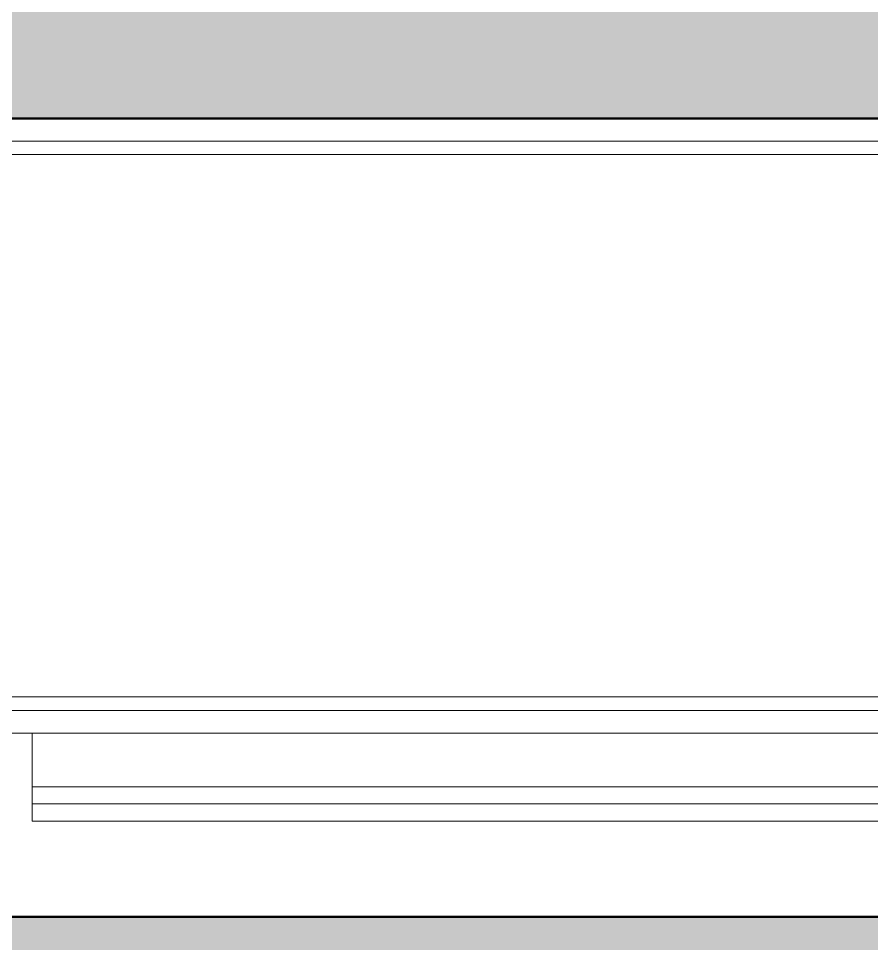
# Model space of a CAD drawing. Header units: millimetres. Extents: x -48147 to 1436659, y -488302 to 18123.
# Drawn here: x 1419948 to 1420589, y -476007 to -475308 of the extents above; entities that cross this region are included whole.
import ezdxf

# ---------------------------------------------------------------- set-up
doc = ezdxf.new("R2010")
doc.units = ezdxf.units.MM
doc.header["$MEASUREMENT"] = 0
doc.linetypes.add('Wipeout_Contour', pattern=[1000, 0, -1000])
for name, color, linetype in [('A-230-M_FLOOR.IFC Import', 7, 'Continuous'), ('New_A-20-M_Ceiling', 7, 'Continuous'), ('S-280-M_STRUCT_FRAME.IFC Import', 7, 'Continuous')]:
    doc.layers.add(name, color=color, linetype=linetype)
for name, color, linetype, lineweight, true_color in [('A-230-M_FLOOR.IFC Import_Pen_No__109', 7, 'Continuous', 15, 0xa6a6a6), ('A-230-M_FLOOR.IFC Import_Pen_No__29', 7, 'Continuous', 50, 0x2a2a2a), ('New_A-20-M_Ceiling_Pen_No__107', 7, 'Continuous', 15, 0xa6a6a6), ('New_A-20-M_Ceiling_Pen_No__29', 7, 'Continuous', 50, 0x2a2a2a)]:
    doc.layers.add(name, color=color, linetype=linetype, lineweight=lineweight, true_color=true_color)
doc.layers.add('S-280-M_STRUCT_FRAME.IFC Import_Pen_No__90', color=8, linetype='Continuous', lineweight=20)

# ---------------------------------------------------------------- blocks, each defined once
blk = doc.blocks.new('Section Elem_308_2', base_point=(1424163.9, -483032.8))
at = {"layer": 'New_A-20-M_Ceiling_Pen_No__107', "linetype": 'Continuous'}
blk.add_hatch(color=256, dxfattribs=at).paths.add_polyline_path([(1430490.16, -475982.8), (1419662.12, -475982.8), (1419662.12, -476007.8), (1430490.16, -476007.8)])
at = {"layer": 'New_A-20-M_Ceiling_Pen_No__29', "linetype": 'Continuous'}
blk.add_line((1430490.16, -475982.8), (1419662.12, -475982.8), dxfattribs=at)
blk = doc.blocks.new('Section Elem_373_2', base_point=(1424163.9, -483032.8))
at = {"color": 254, "linetype": 'Wipeout_Contour', "lineweight": 0, "ltscale": 6010327.425806195}
blk.add_wipeout([(1430490.16, -475897.9), (1419958.48, -475897.9), (1419958.48, -475911.1), (1430490.16, -475911.1)], dxfattribs=at).dxf.layer = 'S-280-M_STRUCT_FRAME.IFC Import'
at = {"layer": 'S-280-M_STRUCT_FRAME.IFC Import_Pen_No__90', "linetype": 'Continuous'}
blk.add_line((1419958.48, -475911.1), (1430490.16, -475911.1), dxfattribs=at)
at = {"color": 254, "linetype": 'Wipeout_Contour', "lineweight": 0, "ltscale": 6010316.706423475}
blk.add_wipeout([(1430490.16, -475894.18), (1419958.48, -475894.18), (1419958.48, -475897.9), (1430490.16, -475897.9)], dxfattribs=at).dxf.layer = 'S-280-M_STRUCT_FRAME.IFC Import'
at = {"layer": 'S-280-M_STRUCT_FRAME.IFC Import_Pen_No__90', "linetype": 'Continuous'}
for q in [(1419958.48, -475911.1), (1430490.16, -475897.9)]:
    blk.add_line((1419958.48, -475897.9), q, dxfattribs=at)
at = {"color": 254, "linetype": 'Wipeout_Contour', "lineweight": 0, "ltscale": 6010308.661712825}
blk.add_wipeout([(1430490.16, -475885.2), (1419958.48, -475885.2), (1419958.48, -475894.18), (1430490.16, -475894.18)], dxfattribs=at).dxf.layer = 'S-280-M_STRUCT_FRAME.IFC Import'
at = {"layer": 'S-280-M_STRUCT_FRAME.IFC Import_Pen_No__90', "linetype": 'Continuous'}
blk.add_line((1419958.48, -475894.18), (1419958.48, -475897.9), dxfattribs=at)
at = {"color": 254, "linetype": 'Wipeout_Contour', "lineweight": 0, "ltscale": 6010277.383703033}
blk.add_wipeout([(1419958.48, -475844.8), (1419958.48, -475885.2), (1430490.16, -475885.2), (1430490.16, -475844.8)], dxfattribs=at).dxf.layer = 'S-280-M_STRUCT_FRAME.IFC Import'
at = {"layer": 'S-280-M_STRUCT_FRAME.IFC Import_Pen_No__90', "linetype": 'Continuous'}
for p, q in [((1419958.48, -475844.8), (1419958.48, -475885.2)), ((1419958.48, -475885.2), (1419958.48, -475894.18)), ((1419958.48, -475885.2), (1430490.16, -475885.2))]:
    blk.add_line(p, q, dxfattribs=at)
blk = doc.blocks.new('Section Elem_378_2', base_point=(1424163.9, -483032.8))
at = {"color": 254, "linetype": 'Wipeout_Contour', "lineweight": 0, "ltscale": 9021323.259480897}
blk.add_wipeout([(1419899.52, -475399.8), (1429728.9, -475399.8), (1429722.32, -475397.3), (1429634.54, -475397.3), (1429634.54, -475382.8), (1419899.52, -475382.8)], dxfattribs=at).dxf.layer = 'S-280-M_STRUCT_FRAME.IFC Import'
at = {"color": 254, "linetype": 'Wipeout_Contour', "lineweight": 0, "ltscale": 9023617.184741152}
blk.add_wipeout([(1429634.54, -475827.8), (1419899.52, -475827.8), (1419899.52, -475844.8), (1430490.16, -475844.8), (1430490.16, -475839.8), (1429634.54, -475839.8)], dxfattribs=at).dxf.layer = 'S-280-M_STRUCT_FRAME.IFC Import'
at = {"layer": 'S-280-M_STRUCT_FRAME.IFC Import_Pen_No__90', "linetype": 'Continuous'}
blk.add_line((1419899.52, -475844.8), (1430490.16, -475844.8), dxfattribs=at)
at = {"color": 254, "linetype": 'Wipeout_Contour', "lineweight": 0, "ltscale": 7514831.646707585}
blk.add_wipeout([(1429728.9, -475399.8), (1419899.52, -475399.8), (1419899.52, -475402.78), (1429731.31, -475402.78), (1429730.18, -475400.28)], dxfattribs=at).dxf.layer = 'S-280-M_STRUCT_FRAME.IFC Import'
at = {"color": 254, "linetype": 'Wipeout_Contour', "lineweight": 0, "ltscale": 7514847.93395139}
blk.add_wipeout([(1419899.52, -475410), (1429733.44, -475410), (1429733.44, -475407.5), (1429731.31, -475402.78), (1419899.52, -475402.78)], dxfattribs=at).dxf.layer = 'S-280-M_STRUCT_FRAME.IFC Import'
at = {"layer": 'S-280-M_STRUCT_FRAME.IFC Import_Pen_No__90', "linetype": 'Continuous'}
blk.add_line((1419899.52, -475399.8), (1429728.9, -475399.8), dxfattribs=at)
at = {"color": 254, "linetype": 'Wipeout_Contour', "lineweight": 0, "ltscale": 7515240.335668282}
blk.add_wipeout([(1419899.52, -475817.6), (1429732.31, -475817.6), (1429733.44, -475815.1), (1429733.44, -475410), (1419899.52, -475410)], dxfattribs=at).dxf.layer = 'S-280-M_STRUCT_FRAME.IFC Import'
at = {"layer": 'S-280-M_STRUCT_FRAME.IFC Import_Pen_No__90', "linetype": 'Continuous'}
blk.add_line((1419899.52, -475410), (1429733.44, -475410), dxfattribs=at)
at = {"color": 254, "linetype": 'Wipeout_Contour', "lineweight": 0, "ltscale": 7515492.769858826}
blk.add_wipeout([(1429732.31, -475817.6), (1419899.52, -475817.6), (1419899.52, -475824.81), (1429723.6, -475824.81), (1429730.18, -475822.31)], dxfattribs=at).dxf.layer = 'S-280-M_STRUCT_FRAME.IFC Import'
at = {"layer": 'S-280-M_STRUCT_FRAME.IFC Import_Pen_No__90', "linetype": 'Continuous'}
blk.add_line((1419899.52, -475817.6), (1429732.31, -475817.6), dxfattribs=at)
at = {"color": 254, "linetype": 'Wipeout_Contour', "lineweight": 0, "ltscale": 9022138.95749344}
blk.add_wipeout([(1419899.52, -475827.8), (1429634.54, -475827.8), (1429634.54, -475825.3), (1429722.32, -475825.3), (1429723.6, -475824.81), (1419899.52, -475824.81)], dxfattribs=at).dxf.layer = 'S-280-M_STRUCT_FRAME.IFC Import'
at = {"layer": 'S-280-M_STRUCT_FRAME.IFC Import_Pen_No__90', "linetype": 'Continuous'}
blk.add_line((1419899.52, -475827.8), (1429634.54, -475827.8), dxfattribs=at)
blk = doc.blocks.new('Section Elem_451_2', base_point=(1424163.9, -483032.8))
at = {"color": 254, "linetype": 'Wipeout_Contour', "lineweight": 0, "ltscale": 5996915.851047317}
blk.add_wipeout([(1430462.75, -475382.8), (1430462.75, -475232.8), (1413311.21, -475232.8), (1413311.21, -475382.8)], dxfattribs=at).dxf.layer = 'A-230-M_FLOOR.IFC Import'
at = {"layer": 'A-230-M_FLOOR.IFC Import_Pen_No__109', "linetype": 'Continuous'}
h = blk.add_hatch(dxfattribs=at)
h.set_pattern_fill('Lightweight_Concrete_0002', color=256, style=0, pattern_type=2)
h.set_pattern_definition([(0, (1424163.9, -483032.8), (0, 389.711), [24.375, -200.625]), (0, (1424276.4, -482837.94), (0, 389.711), [24.375, -200.625]), (60, (1424163.9, -483032.8), (-337.5, 194.856), [24.375, -200.625]), (60, (1424388.9, -483032.8), (-337.5, 194.856), [24.375, -200.625]), (120, (1424188.27, -483032.8), (337.5, 194.856), [24.375, -200.625]), (120, (1424413.27, -483032.8), (337.5, 194.856), [24.375, -200.625]), (0, (1424163.9, -482995.3), (0, 75), [0, -75, 0, -112.5]), (45, (1424201.4, -482995.3), (-53.033, 53.033), [0, -56.25, 0, -93.75])])
h.paths.add_polyline_path([(1430462.75, -475382.8), (1430462.75, -475232.8), (1413311.21, -475232.8), (1413311.21, -475382.8)])
at = {"layer": 'A-230-M_FLOOR.IFC Import_Pen_No__29', "linetype": 'Continuous'}
blk.add_line((1429634.54, -475382.8), (1419849.39, -475382.8), dxfattribs=at)

msp = doc.modelspace()

# ---------------------------------------------------------------- block references
at = {"layer": 'New_A-20-M_Ceiling'}
msp.add_blockref('Section Elem_308_2', (1424163.9, -483032.8), dxfattribs=at)
at = {"layer": 'S-280-M_STRUCT_FRAME.IFC Import'}
msp.add_blockref('Section Elem_373_2', (1424163.9, -483032.8), dxfattribs=at)

# ---------------------------------------------------------------- next in the draw order: block references
msp.add_blockref('Section Elem_378_2', (1424163.9, -483032.8), dxfattribs=at)

# ---------------------------------------------------------------- next in the draw order: block references
at = {"layer": 'A-230-M_FLOOR.IFC Import'}
msp.add_blockref('Section Elem_451_2', (1424163.9, -483032.8), dxfattribs=at)

doc.saveas('drawing.dxf')
